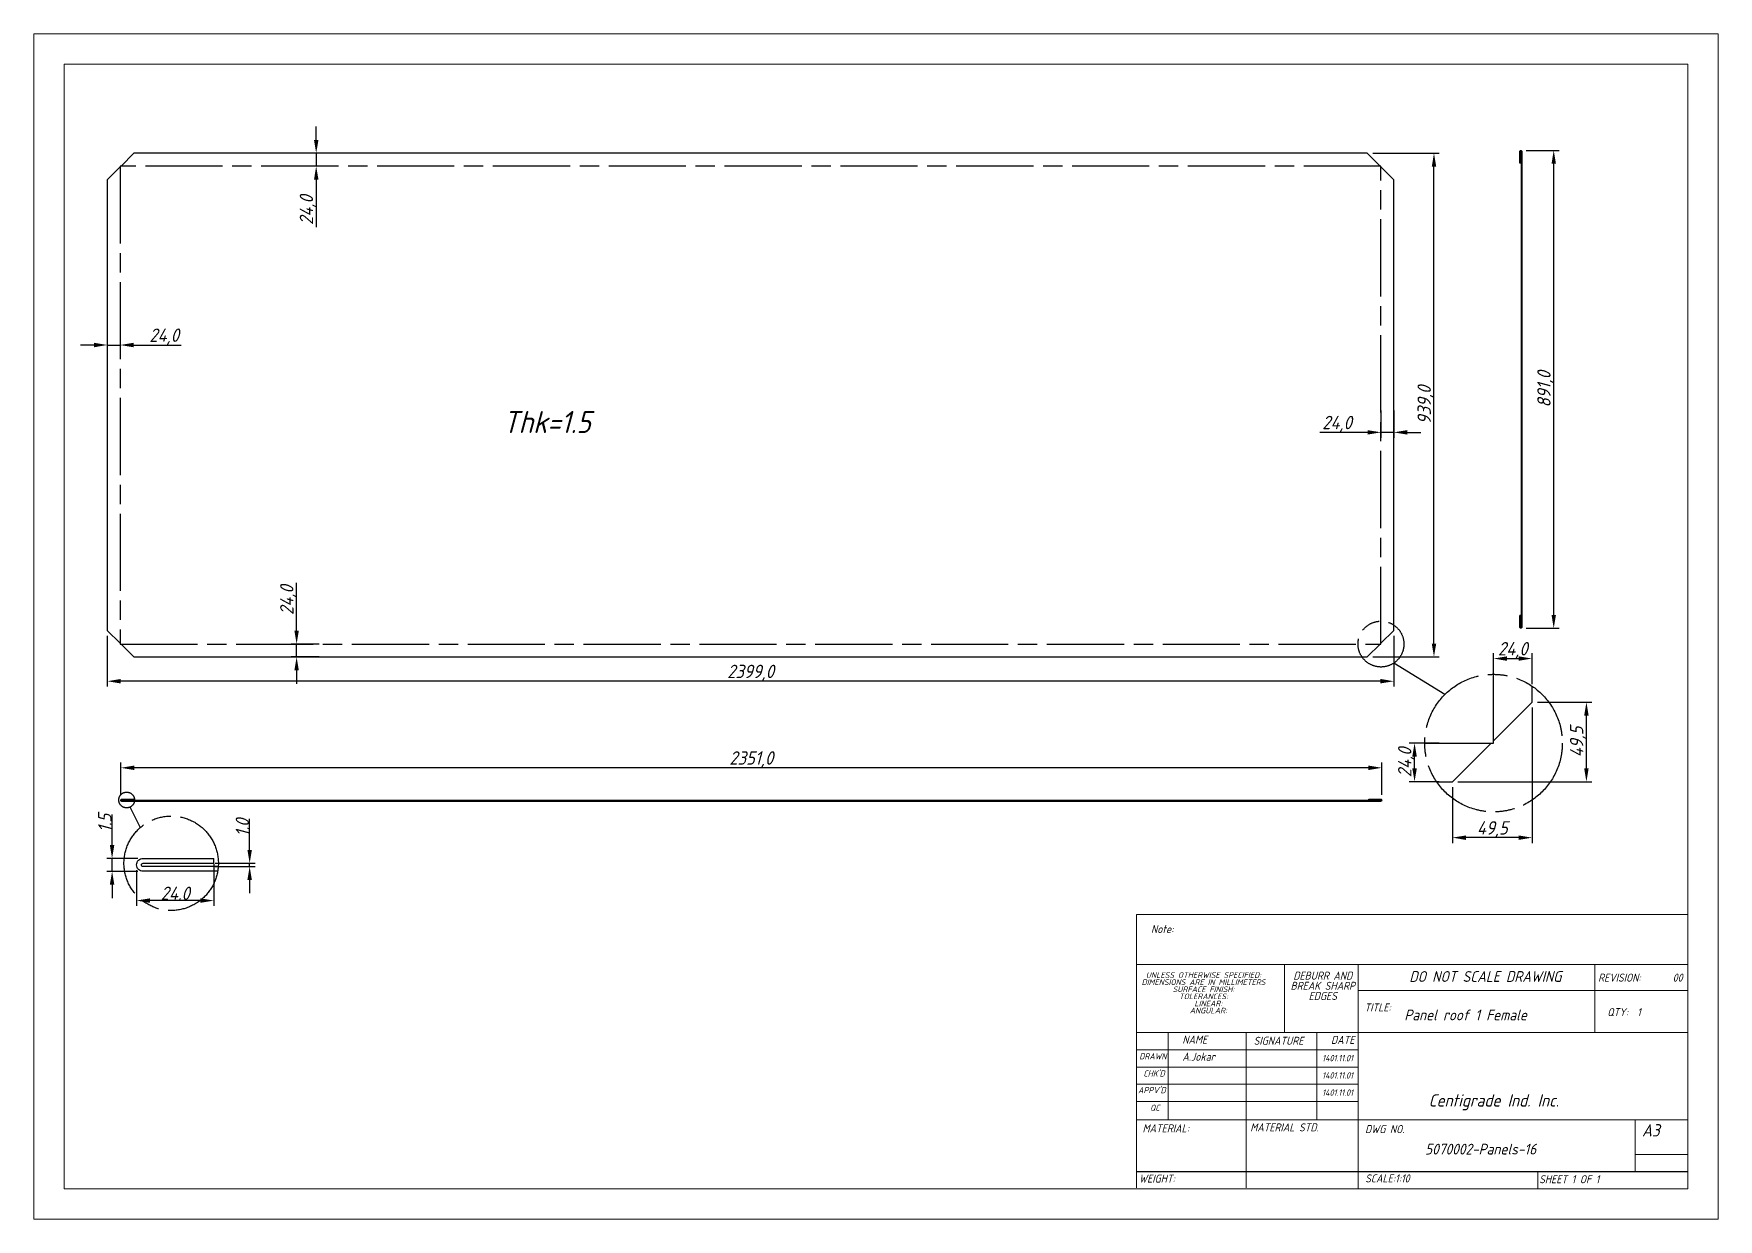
# Model space of a CAD drawing. Header units: inches. Extents: x 18597 to 101525, y -10106 to 51.
# Drawn here: x 67400 to 70541, y -2160 to 51 of the extents above; entities that cross this region are included whole.
import ezdxf

# ---------------------------------------------------------------- set-up
doc = ezdxf.new("R2010")
doc.units = ezdxf.units.IN
doc.header["$LTSCALE"] = 6
doc.header["$MEASUREMENT"] = 0
doc.linetypes.add('ACAD_ISO08W100', pattern=[36, 24, -3, 6, -3])
doc.linetypes.add('SLD-Solid', pattern=[0])
doc.styles.add('GENISO', font='geniso.shx', dxfattribs={"oblique": 15})
doc.dimstyles.new('Scale', dxfattribs={"dimscale": 10, "dimtxt": 2.5, "dimasz": 2.5, "dimexe": 1, "dimexo": 1, "dimgap": 0.1, "dimtad": 1, "dimdec": 1, "dimzin": 0, "dimtxsty": 'GENISO', "dimcen": 2.5, "dimclrd": 1, "dimclre": 1, "dimclrt": 256, "dimadec": 0, "dimazin": 0, "dimtfac": 1, "dimtdec": 1, "dimtmove": 0, "dimatfit": 3, "dimfxl": 1, "dimtzin": 0, "dimlwd": -1, "dimlwe": -1, "dimarcsym": 0})
doc.dimstyles.new('Scale 3', dxfattribs={"dimscale": 10, "dimtxt": 2.5, "dimasz": 2.5, "dimexe": 1, "dimexo": 1, "dimgap": 0.1, "dimtad": 1, "dimdec": 1, "dimlfac": 0.333333, "dimzin": 0, "dimtxsty": 'GENISO', "dimcen": 2.5, "dimclrd": 1, "dimclre": 1, "dimclrt": 256, "dimadec": 0, "dimazin": 0, "dimtfac": 1, "dimtdec": 1, "dimtmove": 0, "dimatfit": 3, "dimfxl": 1, "dimtzin": 0, "dimlwd": -1, "dimlwe": -1, "dimarcsym": 0})

# ---------------------------------------------------------------- blocks, each defined once
blk = doc.blocks.new('*D295')
at = {"color": 1, "transparency": 16777216}
for p, q in [((67890.4, -1062.2), (67890.4, -973.3)), ((67932.4, -1087.2), (67880.4, -1087.2)), ((67890.4, -1111.2), (67890.4, -1087.2)), ((67932.4, -1111.2), (67880.4, -1111.2)), ((67890.4, -1136.2), (67890.4, -1161.2))]:
    blk.add_line(p, q, dxfattribs=at)
for points in [[(67886.2, -1062.2), (67894.5, -1062.2), (67890.4, -1087.2)], [(67886.2, -1136.2), (67894.5, -1136.2), (67890.4, -1111.2)]]:
    blk.add_solid(points, dxfattribs=at)
at = {"layer": 'Defpoints', "color": 0, "transparency": 16777216}
for p in [(67890.4, -1087.2), (67942.4, -1087.2), (67942.4, -1111.2)]:
    blk.add_point(p, dxfattribs=at)
at = {"transparency": 16777216, "insert": (67875, -1005.3), "char_height": 25, "attachment_point": 5, "rotation": 90, "style": 'GENISO'}
blk.add_mtext('24,0', dxfattribs=at)
blk = doc.blocks.new('*D296')
at = {"color": 1, "transparency": 16777216}
for p, q in [((67926.9, -147.2), (67926.9, -122.2)), ((67945.8, -172.2), (67916.9, -172.2)), ((67926.9, -172.2), (67926.9, -196.2)), ((67945.8, -196.2), (67916.9, -196.2)), ((67926.9, -221.2), (67926.9, -310.2))]:
    blk.add_line(p, q, dxfattribs=at)
for points in [[(67922.8, -147.2), (67931.1, -147.2), (67926.9, -172.2)], [(67922.8, -221.2), (67931.1, -221.2), (67926.9, -196.2)]]:
    blk.add_solid(points, dxfattribs=at)
at = {"layer": 'Defpoints', "color": 0, "transparency": 16777216}
for p in [(67955.8, -172.2), (67926.9, -196.2), (67955.8, -196.2)]:
    blk.add_point(p, dxfattribs=at)
at = {"transparency": 16777216, "insert": (67911.6, -278.2), "char_height": 25, "attachment_point": 5, "rotation": 90, "style": 'GENISO'}
blk.add_mtext('24,0', dxfattribs=at)
blk = doc.blocks.new('*D297')
at = {"color": 1, "transparency": 16777216}
for p, q in [((69912.4, -651.7), (69912.4, -702.5)), ((69936.4, -651.7), (69936.4, -702.5)), ((69887.4, -692.5), (69798.4, -692.5)), ((69936.4, -692.5), (69912.4, -692.5)), ((69961.4, -692.5), (69986.4, -692.5))]:
    blk.add_line(p, q, dxfattribs=at)
for points in [[(69887.4, -688.4), (69887.4, -696.7), (69912.4, -692.5)], [(69961.4, -688.4), (69961.4, -696.7), (69936.4, -692.5)]]:
    blk.add_solid(points, dxfattribs=at)
at = {"layer": 'Defpoints', "color": 0, "transparency": 16777216}
for p in [(69912.4, -641.7), (69936.4, -641.7), (69912.4, -692.5)]:
    blk.add_point(p, dxfattribs=at)
at = {"transparency": 16777216, "insert": (69830.4, -677.1), "char_height": 25, "attachment_point": 5, "style": 'GENISO'}
blk.add_mtext('24,0', dxfattribs=at)
blk = doc.blocks.new('*D298')
at = {"color": 1, "transparency": 16777216}
for p, q in [((67512.4, -529.7), (67487.4, -529.7)), ((67537.4, -520.6), (67537.4, -539.7)), ((67537.4, -529.7), (67561.4, -529.7)), ((67561.4, -520.6), (67561.4, -539.7)), ((67586.4, -529.7), (67675.4, -529.7))]:
    blk.add_line(p, q, dxfattribs=at)
for points in [[(67512.4, -525.5), (67512.4, -533.9), (67537.4, -529.7)], [(67586.4, -525.5), (67586.4, -533.9), (67561.4, -529.7)]]:
    blk.add_solid(points, dxfattribs=at)
at = {"layer": 'Defpoints', "color": 0, "transparency": 16777216}
for p in [(67537.4, -510.6), (67561.4, -510.6), (67561.4, -529.7)]:
    blk.add_point(p, dxfattribs=at)
at = {"transparency": 16777216, "insert": (67643.4, -514.3), "char_height": 25, "attachment_point": 5, "style": 'GENISO'}
blk.add_mtext('24,0', dxfattribs=at)
blk = doc.blocks.new('*D299')
at = {"color": 1, "transparency": 16777216}
for p, q in [((69896.9, -172.2), (70021.2, -172.2)), ((70011.2, -1086.2), (70011.2, -197.2)), ((69896.9, -1111.2), (70021.2, -1111.2))]:
    blk.add_line(p, q, dxfattribs=at)
for points in [[(70007.1, -197.2), (70015.4, -197.2), (70011.2, -172.2)], [(70007.1, -1086.2), (70015.4, -1086.2), (70011.2, -1111.2)]]:
    blk.add_solid(points, dxfattribs=at)
at = {"layer": 'Defpoints', "color": 0, "transparency": 16777216}
for p in [(69886.9, -172.2), (70011.2, -172.2), (69886.9, -1111.2)]:
    blk.add_point(p, dxfattribs=at)
at = {"transparency": 16777216, "insert": (69995.9, -641.7), "char_height": 25, "attachment_point": 5, "rotation": 90, "style": 'GENISO'}
blk.add_mtext('939,0', dxfattribs=at)
blk = doc.blocks.new('*D300')
at = {"color": 1, "transparency": 16777216}
for p, q in [((67537.4, -1071.7), (67537.4, -1166.5)), ((69936.4, -1071.7), (69936.4, -1166.5)), ((69911.4, -1156.5), (67562.4, -1156.5))]:
    blk.add_line(p, q, dxfattribs=at)
for points in [[(67562.4, -1152.3), (67562.4, -1160.6), (67537.4, -1156.5)], [(69911.4, -1152.3), (69911.4, -1160.6), (69936.4, -1156.5)]]:
    blk.add_solid(points, dxfattribs=at)
at = {"layer": 'Defpoints', "color": 0, "transparency": 16777216}
for p in [(67537.4, -1061.7), (69936.4, -1061.7), (67537.4, -1156.5)]:
    blk.add_point(p, dxfattribs=at)
at = {"transparency": 16777216, "insert": (68736.9, -1141.1), "char_height": 25, "attachment_point": 5, "style": 'GENISO'}
blk.add_mtext('2399,0', dxfattribs=at)
blk = doc.blocks.new('*D301')
at = {"color": 1, "transparency": 16777216}
for p, q in [((70204.2, -1195.4), (70305.5, -1195.4)), ((70295.5, -1318.9), (70295.5, -1220.4)), ((70055.7, -1343.9), (70305.5, -1343.9))]:
    blk.add_line(p, q, dxfattribs=at)
for points in [[(70291.3, -1220.4), (70299.6, -1220.4), (70295.5, -1195.4)], [(70291.3, -1318.9), (70299.6, -1318.9), (70295.5, -1343.9)]]:
    blk.add_solid(points, dxfattribs=at)
at = {"layer": 'Defpoints', "color": 0, "transparency": 16777216}
for p in [(70194.2, -1195.4), (70295.5, -1195.4), (70045.7, -1343.9)]:
    blk.add_point(p, dxfattribs=at)
at = {"transparency": 16777216, "insert": (70280.1, -1269.6), "char_height": 25, "attachment_point": 5, "rotation": 90, "style": 'GENISO'}
blk.add_mtext('49,5', dxfattribs=at)
blk = doc.blocks.new('*D302')
at = {"color": 1, "transparency": 16777216}
for p, q in [((70194.2, -1205.4), (70194.2, -1458.1)), ((70045.7, -1353.9), (70045.7, -1458.1)), ((70169.2, -1448.1), (70070.7, -1448.1))]:
    blk.add_line(p, q, dxfattribs=at)
for points in [[(70070.7, -1444), (70070.7, -1452.3), (70045.7, -1448.1)], [(70169.2, -1444), (70169.2, -1452.3), (70194.2, -1448.1)]]:
    blk.add_solid(points, dxfattribs=at)
at = {"layer": 'Defpoints', "color": 0, "transparency": 16777216}
for p in [(70194.2, -1195.4), (70045.7, -1343.9), (70045.7, -1448.1)]:
    blk.add_point(p, dxfattribs=at)
at = {"transparency": 16777216, "insert": (70120, -1432.8), "char_height": 25, "attachment_point": 5, "style": 'GENISO'}
blk.add_mtext('49,5', dxfattribs=at)
blk = doc.blocks.new('*D303')
at = {"color": 1, "transparency": 16777216}
for p, q in [((70122.2, -1162), (70122.2, -1104.2)), ((70147.2, -1114.2), (70169.2, -1114.2)), ((70194.2, -1162), (70194.2, -1104.2))]:
    blk.add_line(p, q, dxfattribs=at)
for points in [[(70147.2, -1110.1), (70147.2, -1118.4), (70122.2, -1114.2)], [(70169.2, -1110.1), (70169.2, -1118.4), (70194.2, -1114.2)]]:
    blk.add_solid(points, dxfattribs=at)
at = {"layer": 'Defpoints', "color": 0, "transparency": 16777216}
for p in [(70194.2, -1114.2), (70122.2, -1172), (70194.2, -1172)]:
    blk.add_point(p, dxfattribs=at)
at = {"transparency": 16777216, "insert": (70158.2, -1098.8), "char_height": 25, "attachment_point": 5, "style": 'GENISO'}
blk.add_mtext('24,0', dxfattribs=at)
blk = doc.blocks.new('*D304')
at = {"color": 1, "transparency": 16777216}
for p, q in [((70020.9, -1271.9), (69965, -1271.9)), ((69975, -1318.9), (69975, -1296.9)), ((70020.9, -1343.9), (69965, -1343.9))]:
    blk.add_line(p, q, dxfattribs=at)
for points in [[(69970.8, -1296.9), (69979.2, -1296.9), (69975, -1271.9)], [(69970.8, -1318.9), (69979.2, -1318.9), (69975, -1343.9)]]:
    blk.add_solid(points, dxfattribs=at)
at = {"layer": 'Defpoints', "color": 0, "transparency": 16777216}
for p in [(69975, -1271.9), (70030.9, -1271.9), (70030.9, -1343.9)]:
    blk.add_point(p, dxfattribs=at)
at = {"transparency": 16777216, "insert": (69959.6, -1307.9), "char_height": 25, "attachment_point": 5, "rotation": 90, "style": 'GENISO'}
blk.add_mtext('24,0', dxfattribs=at)
blk = doc.blocks.new('*D305')
at = {"color": 1, "transparency": 16777216}
for p, q in [((67802.8, -1470.9), (67802.8, -1412.8)), ((67738.4, -1495.9), (67812.8, -1495.9)), ((67738.4, -1501.9), (67812.8, -1501.9)), ((67802.8, -1501.9), (67802.8, -1495.9)), ((67802.8, -1526.9), (67802.8, -1551.9))]:
    blk.add_line(p, q, dxfattribs=at)
for points in [[(67798.6, -1470.9), (67807, -1470.9), (67802.8, -1495.9)], [(67798.6, -1526.9), (67807, -1526.9), (67802.8, -1501.9)]]:
    blk.add_solid(points, dxfattribs=at)
at = {"layer": 'Defpoints', "color": 0, "transparency": 16777216}
for p in [(67728.4, -1495.9), (67728.4, -1501.9), (67802.8, -1495.9)]:
    blk.add_point(p, dxfattribs=at)
at = {"transparency": 16777216, "insert": (67789.3, -1429.4), "char_height": 25, "attachment_point": 5, "rotation": 90, "style": 'GENISO'}
blk.add_mtext('1.0', dxfattribs=at)
blk = doc.blocks.new('*D306')
at = {"color": 1, "transparency": 16777216}
for p, q in [((67736, -1496.9), (67736, -1575.4)), ((67592, -1508.9), (67592, -1575.4)), ((67711, -1565.4), (67617, -1565.4))]:
    blk.add_line(p, q, dxfattribs=at)
for points in [[(67617, -1561.2), (67617, -1569.6), (67592, -1565.4)], [(67711, -1561.2), (67711, -1569.6), (67736, -1565.4)]]:
    blk.add_solid(points, dxfattribs=at)
at = {"layer": 'Defpoints', "color": 0, "transparency": 16777216}
for p in [(67592, -1498.9), (67736, -1486.9), (67592, -1565.4)]:
    blk.add_point(p, dxfattribs=at)
at = {"transparency": 16777216, "insert": (67664, -1551.9), "char_height": 25, "attachment_point": 5, "style": 'GENISO'}
blk.add_mtext('24.0', dxfattribs=at)
blk = doc.blocks.new('*D307')
at = {"color": 1, "transparency": 16777216}
for p, q in [((67546.3, -1461.9), (67546.3, -1404.8)), ((67594, -1486.9), (67536.3, -1486.9)), ((67546.3, -1510.9), (67546.3, -1486.9)), ((67594, -1510.9), (67536.3, -1510.9)), ((67546.3, -1535.9), (67546.3, -1560.9))]:
    blk.add_line(p, q, dxfattribs=at)
for points in [[(67542.1, -1461.9), (67550.5, -1461.9), (67546.3, -1486.9)], [(67542.1, -1535.9), (67550.5, -1535.9), (67546.3, -1510.9)]]:
    blk.add_solid(points, dxfattribs=at)
at = {"layer": 'Defpoints', "color": 0, "transparency": 16777216}
for p in [(67546.3, -1486.9), (67604, -1486.9), (67604, -1510.9)]:
    blk.add_point(p, dxfattribs=at)
at = {"transparency": 16777216, "insert": (67532.8, -1420.8), "char_height": 25, "attachment_point": 5, "rotation": 90, "style": 'GENISO'}
blk.add_mtext('1.5', dxfattribs=at)
blk = doc.blocks.new('*D308')
at = {"color": 1, "transparency": 16777216}
for p, q in [((70183.3, -166.8), (70244.5, -166.8)), ((70234.5, -1032.8), (70234.5, -191.8)), ((70183.3, -1057.8), (70244.5, -1057.8))]:
    blk.add_line(p, q, dxfattribs=at)
for points in [[(70230.4, -191.8), (70238.7, -191.8), (70234.5, -166.8)], [(70230.4, -1032.8), (70238.7, -1032.8), (70234.5, -1057.8)]]:
    blk.add_solid(points, dxfattribs=at)
at = {"layer": 'Defpoints', "color": 0, "transparency": 16777216}
for p in [(70173.3, -166.8), (70234.5, -166.8), (70173.3, -1057.8)]:
    blk.add_point(p, dxfattribs=at)
at = {"transparency": 16777216, "insert": (70219.2, -612.3), "char_height": 25, "attachment_point": 5, "rotation": 90, "style": 'GENISO'}
blk.add_mtext('891,0', dxfattribs=at)
blk = doc.blocks.new('*D309')
at = {"color": 1, "transparency": 16777216}
for p, q in [((67562.7, -1368.4), (67562.7, -1307.9)), ((69888.7, -1317.9), (67587.7, -1317.9)), ((69913.7, -1368.4), (69913.7, -1307.9))]:
    blk.add_line(p, q, dxfattribs=at)
for points in [[(67587.7, -1313.7), (67587.7, -1322.1), (67562.7, -1317.9)], [(69888.7, -1313.7), (69888.7, -1322.1), (69913.7, -1317.9)]]:
    blk.add_solid(points, dxfattribs=at)
at = {"layer": 'Defpoints', "color": 0, "transparency": 16777216}
for p in [(67562.7, -1317.9), (67562.7, -1378.4), (69913.7, -1378.4)]:
    blk.add_point(p, dxfattribs=at)
at = {"transparency": 16777216, "insert": (68738.2, -1302.5), "char_height": 25, "attachment_point": 5, "style": 'GENISO'}
blk.add_mtext('2351,0', dxfattribs=at)

msp = doc.modelspace()

# ---------------------------------------------------------------- linework, layer by layer
for p, q in [((67562.91, -196.25), (67586.91, -172.25)), ((69910.91, -196.25), (69886.91, -172.25)), ((67561.41, -197.75), (67537.41, -221.75)), ((69912.41, -197.75), (69936.41, -221.75)), ((70172.81, -190.8), (70171.31, -190.8)), ((70172.81, -1033.8), (70171.31, -1033.8)), ((67561.41, -1085.75), (67537.41, -1061.75)), ((69912.41, -1085.75), (69936.41, -1061.75)), ((67562.91, -1087.25), (67586.91, -1111.25)), ((69910.91, -1087.25), (69886.91, -1111.25)), ((70122.25, -1267.35), (70194.25, -1195.35)), ((70117.75, -1271.85), (70045.75, -1343.85)), ((67586.68, -1377.9), (67586.68, -1376.4)), ((69889.68, -1377.9), (69889.68, -1376.4)), ((67735.96, -1495.87), (67735.96, -1486.87)), ((69456.71, -2070.65), (70484.63, -2070.65))]:
    msp.add_line(p, q)
at = {"linetype": 'ACAD_ISO08W100'}
for p, q in [((70031.59, -1181.15), (69936.41, -1122.62)), ((67599.55, -1430.08), (67580, -1391.02))]:
    msp.add_line(p, q, dxfattribs=at)
at = {"color": 7, "linetype": 'SLD-Solid', "lineweight": 0}
for p, q in [((69456.71, -1591.15), (70484.63, -1591.15)), ((69456.71, -1591.15), (69456.71, -1684.61)), ((69456.71, -1684.61), (70484.63, -1684.61)), ((69456.71, -1684.61), (69456.71, -2100.93)), ((69732.24, -1684.61), (69732.24, -1811.4)), ((69870, -1684.61), (69870, -2102.82)), ((70311.22, -1811.4), (70311.22, -1684.61)), ((70484.63, -1732.87), (69870, -1732.87)), ((70484.63, -1811.4), (69456.71, -1811.4)), ((69515.75, -1811.4), (69515.75, -1974.14)), ((69661.01, -1811.4), (69661.01, -2100.93)), ((69792.78, -1811.4), (69792.78, -1974.14)), ((69870, -2100.93), (69870, -1811.4)), ((69870, -1843.57), (69456.71, -1843.57)), ((69870, -1875.74), (69456.71, -1875.74)), ((69870, -1907.91), (69456.71, -1907.91)), ((69870, -1940.08), (69456.71, -1940.08)), ((69535.43, -1974.14), (69456.71, -1974.14)), ((69535.43, -1974.14), (70484.63, -1974.14)), ((70386.23, -2070.65), (70386.23, -1974.14)), ((70484.63, -2038.48), (70386.23, -2038.48)), ((70204.57, -2102.82), (70204.57, -2070.65))]:
    msp.add_line(p, q, dxfattribs=at)
for points in [[(67400.1, 50.67), (70541.4, 50.67), (70541.4, -2159.59), (67400.1, -2159.59)], [(67456.87, -6.1), (70484.63, -6.1), (70484.63, -2102.82), (67456.87, -2102.82)]]:
    msp.add_lwpolyline(points, close=True, dxfattribs=at)
for points in [[(69886.91, -172.25), (67586.91, -172.25)], [(67537.41, -221.75), (67537.41, -1061.75)], [(69936.41, -1061.75), (69936.41, -221.75)], [(67586.91, -1111.25), (69886.91, -1111.25)], [(70194.25, -1195.35), (70194.25, -1165.73)], [(70016.13, -1343.85), (70045.75, -1343.85)]]:
    msp.add_lwpolyline(points)
for points in [[(70171.31, -190.8), (70171.31, -168.8, -0.4142136), (70173.31, -166.8), (70173.31, -166.8, -0.4142136), (70175.31, -168.8), (70175.31, -1055.8, -0.4142136), (70173.31, -1057.8), (70173.31, -1057.8, -0.4142136), (70171.31, -1055.8), (70171.31, -1033.8)], [(70172.06, -190.8), (70172.06, -168.8, -0.4142136), (70173.31, -167.55, -0.4142136), (70174.56, -168.8), (70174.56, -1055.8, -0.4142136), (70173.31, -1057.05, -0.4142136), (70172.06, -1055.8), (70172.06, -1033.8)], [(70172.81, -190.8), (70172.81, -168.8, -0.4142136), (70173.31, -168.3, -0.4142136), (70173.81, -168.8), (70173.81, -1055.8, -0.4142136), (70173.31, -1056.3, -0.4142136), (70172.81, -1055.8), (70172.81, -1033.8)], [(69889.68, -1376.4), (69911.68, -1376.4, -0.4142136), (69913.68, -1378.4), (69913.68, -1378.4, -0.4142136), (69911.68, -1380.4), (67564.68, -1380.4, -0.4142136), (67562.68, -1378.4), (67562.68, -1378.4, -0.4142136), (67564.68, -1376.4), (67586.68, -1376.4)], [(69889.68, -1377.9), (69911.68, -1377.9, -0.4142136), (69912.18, -1378.4, -0.4142136), (69911.68, -1378.9), (67564.68, -1378.9, -0.4142136), (67564.18, -1378.4, -0.4142136), (67564.68, -1377.9), (67586.68, -1377.9)], [(67743.19, -1510.87), (67603.96, -1510.87, -0.4142136), (67591.96, -1498.87), (67591.96, -1498.87, -0.4142136), (67603.96, -1486.87), (67735.96, -1486.87)], [(67744.28, -1501.87), (67603.96, -1501.87, -0.4142136), (67600.96, -1498.87, -0.4142136), (67603.96, -1495.87), (67735.96, -1495.87)]]:
    msp.add_lwpolyline(points, format="xyb")
at = {"linetype": 'ACAD_ISO08W100'}
msp.add_lwpolyline([(69912.41, -196.25), (67561.41, -196.25), (67561.41, -1087.25), (69912.41, -1087.25)], close=True, dxfattribs=at)
msp.add_lwpolyline([(69994.01, -1271.85), (70122.25, -1271.85), (70122.25, -1143.61)], dxfattribs=at)
for centre, radius in [((69912.41, -1087.25), 42.75), ((70122.25, -1271.85), 128.24), ((67573.43, -1377.9), 14.67), ((67656.47, -1495.87), 88.01)]:
    msp.add_circle(centre, radius, dxfattribs=at)

# ---------------------------------------------------------------- texts
at = {"style": 'GENISO', "oblique": 15}
msp.add_text('Thk=1.5', height=40.989, dxfattribs=at).set_placement((68275.13, -693.75))
at = {"attachment_point": 5, "style": 'GENISO'}
for s, insert, char_height in [('Note:', (69504.6, -1618.51), 14.924), ('DIMENSIONS ARE IN MILLIMETERS', (69581.52, -1717.5), 10.4468), ('UNLESS OTHERWISE SPECIFIED:', (69581.52, -1704.25), 10.4468), ('SURFACE FINISH:', (69581.52, -1730.75), 10.4468), ('BREAK SHARP', (69803.81, -1724.32), 14.9239), ('DEBURR AND', (69803.81, -1705.39), 14.924), ('DO NOT SCALE DRAWING', (70107.01, -1706.96), 20.0899), ('REVISION:       00', (70396.03, -1709.08), 14.9239), ('TOLERANCES:', (69581.52, -1743.99), 10.4468), ('LINEAR:', (69590.46, -1757.24), 10.447), ('EDGES', (69803.81, -1743.24), 14.924), ('TITLE:', (69906.23, -1764.62), 14.924), ('ANGULAR:', (69590.46, -1770.49), 10.447), ('Panel roof 1 Female', (70070.19, -1778.61), 20.0899), ('QTY:  1', (70365.59, -1773.42), 14.924), ('NAME', (69565.12, -1824.64), 14.924), ('SIGNATURE', (69721.37, -1826.77), 14.924), ('DATE', (69841.05, -1825.11), 14.924), ('DRAWN', (69487.05, -1855.8), 11.48), ('A.Jokar', (69572.43, -1856.57), 14.924), ('1401.11.01', (69831.4, -1859.11), 11.939), ("CHK'D", (69489.29, -1887.76), 11.48), ("APPV'D", (69485.22, -1918.77), 11.48), ('1401.11.01', (69831.4, -1891.28), 11.939), ('QC', (69490.68, -1951.69), 11.48), ('1401.11.01', (69831.4, -1923.45), 11.939), ('Centigrade Ind. Inc.', (70122.71, -1941.45), 22.9599), ('MATERIAL:', (69511.13, -1989.97), 14.924), ('MATERIAL STD.', (69732.37, -1988.28), 14.9239), ('DWG NO.', (69919.38, -1991.41), 14.924), ('A3', (70415.53, -1993.77), 22.96), ('5070002-Panels-16', (70098.25, -2028.78), 20.0899), ('WEIGHT:', (69494.72, -2083.7), 14.924), ('SCALE:1:10', (69924.33, -2083.35), 14.924), ('SHEET 1 OF 1', (70263.47, -2084.94), 14.9239)]:
    msp.add_mtext(s, dxfattribs=dict(at, insert=insert, char_height=char_height))

# ---------------------------------------------------------------- dimensions: what is measured, and where the dimension line sits
for base, p1, p2, dimstyle, picture, middle in [((67926.94, -196.25), (67955.78, -172.25), (67955.78, -196.25), 'Scale', '*D296', (67911.56, -278.23)), ((70011.24, -172.25), (69886.91, -1111.25), (69886.91, -172.25), 'Scale', '*D299', (69995.88, -641.75)), ((70234.55, -166.8), (70173.31, -1057.8), (70173.31, -166.8), 'Scale', '*D308', (70219.18, -612.3)), ((67890.36, -1087.25), (67942.42, -1111.25), (67942.42, -1087.25), 'Scale', '*D295', (67874.98, -1005.26)), ((70295.48, -1195.35), (70045.75, -1343.85), (70194.25, -1195.35), 'Scale 3', '*D301', (70280.11, -1269.6)), ((69975.01, -1271.85), (70030.94, -1343.85), (70030.94, -1271.85), 'Scale 3', '*D304', (69959.63, -1307.85))]:
    dim = msp.add_linear_dim(base=base, p1=p1, p2=p2, angle=90, dimstyle=dimstyle)
    dim.commit()
    dim.dimension.update_dxf_attribs({"geometry": picture, "text_midpoint": middle})
for base, p1, p2, dimstyle, picture, middle in [((67561.41, -529.69), (67537.41, -510.56), (67561.41, -510.56), 'Scale', '*D298', (67643.39, -514.31)), ((69912.41, -692.52), (69936.41, -641.75), (69912.41, -641.75), 'Scale', '*D297', (69830.43, -677.15)), ((67537.41, -1156.46), (69936.41, -1061.75), (67537.41, -1061.75), 'Scale', '*D300', (68736.91, -1141.09)), ((70194.25, -1114.22), (70122.25, -1171.99), (70194.25, -1171.99), 'Scale 3', '*D303', (70158.25, -1098.85)), ((70045.75, -1448.14), (70194.25, -1195.35), (70045.75, -1343.85), 'Scale 3', '*D302', (70120, -1432.77)), ((67562.68, -1317.89), (69913.68, -1378.4), (67562.68, -1378.4), 'Scale', '*D309', (68738.18, -1302.51))]:
    dim = msp.add_linear_dim(base=base, p1=p1, p2=p2, dimstyle=dimstyle)
    dim.commit()
    dim.dimension.update_dxf_attribs({"geometry": picture, "text_midpoint": middle})
for base, p1, p2, text, picture, middle in [((67546.29, -1486.87), (67603.96, -1510.87), (67603.96, -1486.87), '1.5', '*D307', (67532.79, -1420.83)), ((67802.82, -1495.87), (67728.44, -1501.87), (67728.44, -1495.87), '1.0', '*D305', (67789.32, -1429.36))]:
    dim = msp.add_linear_dim(base=base, p1=p1, p2=p2, angle=90, text=text, dimstyle='Scale 3')
    dim.commit()
    dim.dimension.update_dxf_attribs({"geometry": picture, "text_midpoint": middle})
dim = msp.add_linear_dim(base=(67591.96, -1565.39), p1=(67735.96, -1486.87), p2=(67591.96, -1498.87), text='24.0', dimstyle='Scale 3')
dim.commit()
dim.dimension.update_dxf_attribs({"geometry": '*D306', "text_midpoint": (67663.96, -1551.89)})

doc.saveas('drawing.dxf')
